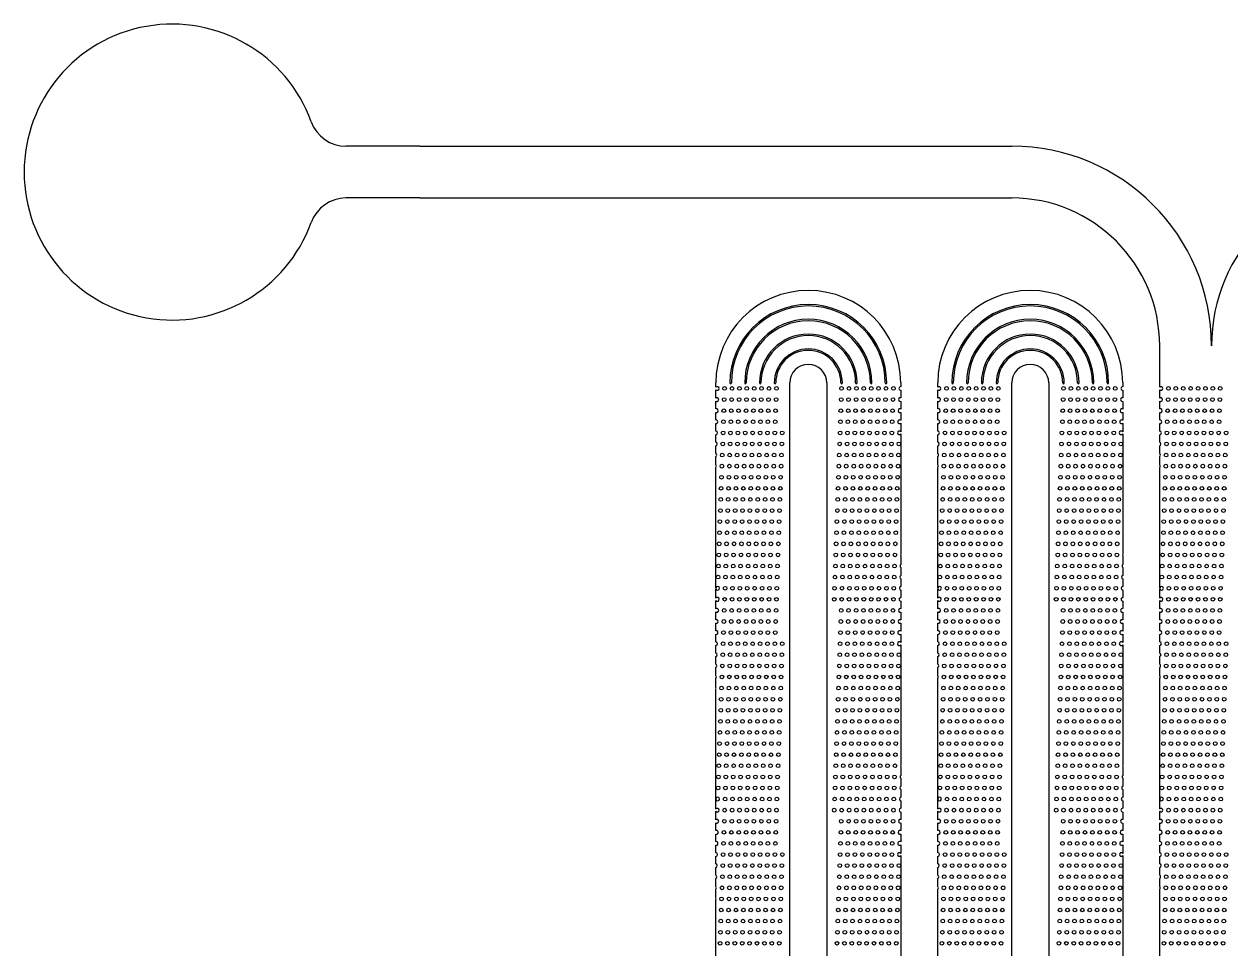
# Model space of a CAD drawing. Extents: x -1870 to 4483, y -1058 to 3970.
# Drawn here: x -1870 to 1392, y 1470 to 3970 of the extents above; entities that cross this region are included whole.
import ezdxf

# ---------------------------------------------------------------- set-up
doc = ezdxf.new("R2010")
doc.units = 13

msp = doc.modelspace()

# ---------------------------------------------------------------- linework, layer by layer
for points in [[(-800, 3640), (-1000, 3640)], [(-800, 3640), (800, 3640)], [(-800, 3500), (-1000, 3500)], [(-800, 3500), (800, 3500)], [(1200, 3000), (1200, 3100)], [(0, 2988.3), (0, 3000)], [(0, 2959.2), (0, 2981.7)], [(200, 0), (200, 3000)], [(300, 3000), (300, 0)], [(500, 3000), (500, 2990)], [(500, 2980), (500, 2959.9)], [(600, 2988.3), (600, 3000)], [(600, 2959.2), (600, 2981.7)], [(800, 0), (800, 3000)], [(900, 3000), (900, 0)], [(1100, 3000), (1100, 2990)], [(1100, 2980), (1100, 2959.9)], [(1200, 2988.3), (1200, 3000)], [(1200, 2959.2), (1200, 2981.7)], [(0, 2929.7), (0, 2950.8)], [(500, 2950.1), (500, 2929.5)], [(600, 2929.7), (600, 2950.8)], [(1100, 2950.1), (1100, 2929.5)], [(1200, 2929.7), (1200, 2950.8)], [(0, 2900), (0, 2920.3)], [(500, 2920.5), (500, 2898.9)], [(600, 2900), (600, 2920.3)], [(1100, 2920.5), (1100, 2898.9)], [(1200, 2900), (1200, 2920.3)], [(0, 2870), (0, 2890)], [(500, 2891.1), (500, 2867.7)], [(600, 2870), (600, 2890)], [(1100, 2891.1), (1100, 2867.7)], [(1200, 2870), (1200, 2890)], [(0, 2839.8), (0, 2860)], [(500, 2862.3), (500, 2537.6)], [(600, 2839.8), (600, 2860)], [(1100, 2862.3), (1100, 2537.6)], [(1200, 2839.8), (1200, 2860)], [(0, 2809.3), (0, 2830.2)], [(600, 2809.3), (600, 2830.2)], [(1200, 2809.3), (1200, 2830.2)], [(0, 2778.5), (0, 2800.7)], [(600, 2778.5), (600, 2800.7)], [(1200, 2778.5), (1200, 2800.7)], [(0, 2746.8), (0, 2771.5)], [(0, 2446.2), (0, 2743.2)], [(600, 2746.8), (600, 2771.5)], [(600, 2446.2), (600, 2743.2)], [(1200, 2746.8), (1200, 2771.5)], [(1200, 2446.2), (1200, 2743.2)], [(500, 2532.4), (500, 2508.8)], [(1100, 2532.4), (1100, 2508.8)], [(500, 2501.2), (500, 2479.5)], [(1100, 2501.2), (1100, 2479.5)], [(500, 2470.5), (500, 2449.9)], [(1100, 2470.5), (1100, 2449.9)], [(0, 2418.2), (0, 2443.8)], [(500, 2440.1), (500, 2420)], [(600, 2418.2), (600, 2443.8)], [(1100, 2440.1), (1100, 2420)], [(1200, 2418.2), (1200, 2443.8)], [(0, 2389.2), (0, 2411.8)], [(500, 2410), (500, 2389.9)], [(600, 2389.2), (600, 2411.8)], [(1100, 2410), (1100, 2389.9)], [(1200, 2389.2), (1200, 2411.8)], [(0, 2359.7), (0, 2380.8)], [(0, 2330), (0, 2350.3)], [(500, 2380.1), (500, 2359.6)], [(500, 2350.4), (500, 2329)], [(600, 2359.7), (600, 2380.8)], [(600, 2330), (600, 2350.3)], [(1100, 2380.1), (1100, 2359.6)], [(1100, 2350.4), (1100, 2329)], [(1200, 2359.7), (1200, 2380.8)], [(1200, 2330), (1200, 2350.3)], [(0, 2300), (0, 2320)], [(500, 2321), (500, 2297.9)], [(600, 2300), (600, 2320)], [(1100, 2321), (1100, 2297.9)], [(1200, 2300), (1200, 2320)], [(0, 2269.8), (0, 2290)], [(500, 2292.1), (500, 1967.4)], [(600, 2269.8), (600, 2290)], [(1100, 2292.1), (1100, 1967.4)], [(1200, 2269.8), (1200, 2290)], [(0, 2239.3), (0, 2260.2)], [(600, 2239.3), (600, 2260.2)], [(1200, 2239.3), (1200, 2260.2)], [(0, 2208.5), (0, 2230.7)], [(600, 2208.5), (600, 2230.7)], [(1200, 2208.5), (1200, 2230.7)], [(0, 2177), (0, 2201.5)], [(600, 2177), (600, 2201.5)], [(1200, 2177), (1200, 2201.5)], [(0, 1875.7), (0, 2173)], [(600, 1875.7), (600, 2173)], [(1200, 1875.7), (1200, 2173)], [(500, 1962.6), (500, 1938.7)], [(1100, 1962.6), (1100, 1938.7)], [(500, 1931.3), (500, 1909.4)], [(1100, 1931.3), (1100, 1909.4)], [(500, 1900.6), (500, 1879.8)], [(1100, 1900.6), (1100, 1879.8)], [(0, 1848.1), (0, 1874.3)], [(500, 1870.2), (500, 1850)], [(600, 1848.1), (600, 1874.3)], [(1100, 1870.2), (1100, 1850)], [(1200, 1848.1), (1200, 1874.3)], [(0, 1819.1), (0, 1841.9)], [(500, 1840), (500, 1819.9)], [(600, 1819.1), (600, 1841.9)], [(1100, 1840), (1100, 1819.9)], [(1200, 1819.1), (1200, 1841.9)], [(0, 1789.7), (0, 1810.9)], [(500, 1810.1), (500, 1789.6)], [(600, 1789.7), (600, 1810.9)], [(1100, 1810.1), (1100, 1789.6)], [(1200, 1789.7), (1200, 1810.9)], [(0, 1759.9), (0, 1780.3)], [(500, 1780.4), (500, 1759)], [(600, 1759.9), (600, 1780.3)], [(1100, 1780.4), (1100, 1759)], [(1200, 1759.9), (1200, 1780.3)], [(0, 1730), (0, 1750.1)], [(500, 1751), (500, 1728)], [(600, 1730), (600, 1750.1)], [(1100, 1751), (1100, 1728)], [(1200, 1730), (1200, 1750.1)], [(0, 1699.8), (0, 1720)], [(500, 1722), (500, 1397.2)], [(600, 1699.8), (600, 1720)], [(1100, 1722), (1100, 1397.2)], [(1200, 1699.8), (1200, 1720)], [(0, 1669.4), (0, 1690.2)], [(600, 1669.4), (600, 1690.2)], [(1200, 1669.4), (1200, 1690.2)], [(0, 1638.6), (0, 1660.6)], [(0, 1607.2), (0, 1631.4)], [(600, 1638.6), (600, 1660.6)], [(600, 1607.2), (600, 1631.4)], [(1200, 1638.6), (1200, 1660.6)], [(1200, 1607.2), (1200, 1631.4)], [(0, 1278), (0, 1602.8)], [(600, 1278), (600, 1602.8)], [(1200, 1278), (1200, 1602.8)]]:
    msp.add_lwpolyline(points)
for centre in [(23.7, 2985), (43.7, 2985), (63.7, 2985), (83.7, 2985), (103.7, 2985), (123.7, 2985), (143.7, 2985), (163.7, 2985), (340, 2985), (360, 2985), (380, 2985), (400, 2985), (420, 2985), (440, 2985), (460, 2985), (480, 2985), (623.7, 2985), (643.7, 2985), (663.7, 2985), (683.7, 2985), (703.7, 2985), (723.7, 2985), (743.7, 2985), (763.7, 2985), (940, 2985), (960, 2985), (980, 2985), (1000, 2985), (1020, 2985), (1040, 2985), (1060, 2985), (1080, 2985), (1223.7, 2985), (1243.7, 2985), (1263.7, 2985), (1283.7, 2985), (1303.7, 2985), (1323.7, 2985), (1343.7, 2985), (1363.7, 2985), (22.7, 2955), (42.7, 2955), (62.7, 2955), (82.7, 2955), (102.7, 2955), (122.7, 2955), (142.7, 2955), (162.7, 2955), (339, 2955), (359, 2955), (379, 2955), (399, 2955), (419, 2955), (439, 2955), (459, 2955), (479, 2955), (622.7, 2955), (642.7, 2955), (662.7, 2955), (682.7, 2955), (702.7, 2955), (722.7, 2955), (742.7, 2955), (762.7, 2955), (939, 2955), (959, 2955), (979, 2955), (999, 2955), (1019, 2955), (1039, 2955), (1059, 2955), (1079, 2955), (1222.7, 2955), (1242.7, 2955), (1262.7, 2955), (1282.7, 2955), (1302.7, 2955), (1322.7, 2955), (1342.7, 2955), (1362.7, 2955), (21.6, 2925), (41.6, 2925), (61.6, 2925), (81.6, 2925), (101.6, 2925), (121.6, 2925), (141.6, 2925), (161.6, 2925), (337.9, 2925), (357.9, 2925), (377.9, 2925), (397.9, 2925), (417.9, 2925), (437.9, 2925), (457.9, 2925), (477.9, 2925), (621.6, 2925), (641.6, 2925), (661.6, 2925), (681.6, 2925), (701.6, 2925), (721.6, 2925), (741.6, 2925), (761.6, 2925), (937.9, 2925), (957.9, 2925), (977.9, 2925), (997.9, 2925), (1017.9, 2925), (1037.9, 2925), (1057.9, 2925), (1077.9, 2925), (1221.6, 2925), (1241.6, 2925), (1261.6, 2925), (1281.6, 2925), (1301.6, 2925), (1321.6, 2925), (1341.6, 2925), (1361.6, 2925), (20.6, 2895), (40.6, 2895), (60.6, 2895), (80.6, 2895), (100.6, 2895), (120.6, 2895), (140.6, 2895), (160.6, 2895), (336.9, 2895), (356.9, 2895), (376.9, 2895), (396.9, 2895), (416.9, 2895), (436.9, 2895), (456.9, 2895), (476.9, 2895), (620.6, 2895), (640.6, 2895), (660.6, 2895), (680.6, 2895), (700.6, 2895), (720.6, 2895), (740.6, 2895), (760.6, 2895), (936.9, 2895), (956.9, 2895), (976.9, 2895), (996.9, 2895), (1016.9, 2895), (1036.9, 2895), (1056.9, 2895), (1076.9, 2895), (1220.6, 2895), (1240.6, 2895), (1260.6, 2895), (1280.6, 2895), (1300.6, 2895), (1320.6, 2895), (1340.6, 2895), (1360.6, 2895), (18.5, 2835), (19.5, 2865), (38.5, 2835), (39.5, 2865), (58.5, 2835), (59.5, 2865), (78.5, 2835), (79.5, 2865), (98.5, 2835), (99.5, 2865), (118.5, 2835), (119.5, 2865), (138.5, 2835), (139.5, 2865), (158.5, 2835), (159.5, 2865), (178.5, 2835), (179.5, 2865), (334.8, 2835), (335.8, 2865), (354.8, 2835), (355.8, 2865), (374.8, 2835), (375.8, 2865), (394.8, 2835), (395.8, 2865), (414.8, 2835), (415.8, 2865), (434.8, 2835), (435.8, 2865), (454.8, 2835), (455.8, 2865), (474.8, 2835), (475.8, 2865), (494.8, 2835), (618.5, 2835), (619.5, 2865), (638.5, 2835), (639.5, 2865), (658.5, 2835), (659.5, 2865), (678.5, 2835), (679.5, 2865), (698.5, 2835), (699.5, 2865), (718.5, 2835), (719.5, 2865), (738.5, 2835), (739.5, 2865), (758.5, 2835), (759.5, 2865), (778.5, 2835), (779.5, 2865), (934.8, 2835), (935.8, 2865), (954.8, 2835), (955.8, 2865), (974.8, 2835), (975.8, 2865), (994.8, 2835), (995.8, 2865), (1014.8, 2835), (1015.8, 2865), (1034.8, 2835), (1035.8, 2865), (1054.8, 2835), (1055.8, 2865), (1074.8, 2835), (1075.8, 2865), (1094.8, 2835), (1218.5, 2835), (1219.5, 2865), (1238.5, 2835), (1239.5, 2865), (1258.5, 2835), (1259.5, 2865), (1278.5, 2835), (1279.5, 2865), (1298.5, 2835), (1299.5, 2865), (1318.5, 2835), (1319.5, 2865), (1338.5, 2835), (1339.5, 2865), (1358.5, 2835), (1359.5, 2865), (1378.5, 2835), (1379.5, 2865), (17.4, 2805), (37.4, 2805), (57.4, 2805), (77.4, 2805), (97.4, 2805), (117.4, 2805), (137.4, 2805), (157.4, 2805), (177.4, 2805), (333.7, 2805), (353.7, 2805), (373.7, 2805), (393.7, 2805), (413.7, 2805), (433.7, 2805), (453.7, 2805), (473.7, 2805), (493.7, 2805), (617.4, 2805), (637.4, 2805), (657.4, 2805), (677.4, 2805), (697.4, 2805), (717.4, 2805), (737.4, 2805), (757.4, 2805), (777.4, 2805), (933.7, 2805), (953.7, 2805), (973.7, 2805), (993.7, 2805), (1013.7, 2805), (1033.7, 2805), (1053.7, 2805), (1073.7, 2805), (1093.7, 2805), (1217.4, 2805), (1237.4, 2805), (1257.4, 2805), (1277.4, 2805), (1297.4, 2805), (1317.4, 2805), (1337.4, 2805), (1357.4, 2805), (1377.4, 2805), (16.4, 2775), (36.4, 2775), (56.4, 2775), (76.4, 2775), (96.4, 2775), (116.4, 2775), (136.4, 2775), (156.4, 2775), (176.4, 2775), (332.7, 2775), (352.7, 2775), (372.7, 2775), (392.7, 2775), (412.7, 2775), (432.7, 2775), (452.7, 2775), (472.7, 2775), (492.7, 2775), (616.4, 2775), (636.4, 2775), (656.4, 2775), (676.4, 2775), (696.4, 2775), (716.4, 2775), (736.4, 2775), (756.4, 2775), (776.4, 2775), (932.7, 2775), (952.7, 2775), (972.7, 2775), (992.7, 2775), (1012.7, 2775), (1032.7, 2775), (1052.7, 2775), (1072.7, 2775), (1092.7, 2775), (1216.4, 2775), (1236.4, 2775), (1256.4, 2775), (1276.4, 2775), (1296.4, 2775), (1316.4, 2775), (1336.4, 2775), (1356.4, 2775), (1376.4, 2775), (15.3, 2745), (35.3, 2745), (55.3, 2745), (75.3, 2745), (95.3, 2745), (115.3, 2745), (135.3, 2745), (155.3, 2745), (175.3, 2745), (331.6, 2745), (351.6, 2745), (371.6, 2745), (391.6, 2745), (411.6, 2745), (431.6, 2745), (451.6, 2745), (471.6, 2745), (491.6, 2745), (615.3, 2745), (635.3, 2745), (655.3, 2745), (675.3, 2745), (695.3, 2745), (715.3, 2745), (735.3, 2745), (755.3, 2745), (775.3, 2745), (931.6, 2745), (951.6, 2745), (971.6, 2745), (991.6, 2745), (1011.6, 2745), (1031.6, 2745), (1051.6, 2745), (1071.6, 2745), (1091.6, 2745), (1215.3, 2745), (1235.3, 2745), (1255.3, 2745), (1275.3, 2745), (1295.3, 2745), (1315.3, 2745), (1335.3, 2745), (1355.3, 2745), (1375.3, 2745), (14.3, 2715), (34.3, 2715), (54.3, 2715), (74.3, 2715), (94.3, 2715), (114.3, 2715), (134.3, 2715), (154.3, 2715), (174.3, 2715), (330.6, 2715), (350.6, 2715), (370.6, 2715), (390.6, 2715), (410.6, 2715), (430.6, 2715), (450.6, 2715), (470.6, 2715), (490.6, 2715), (614.3, 2715), (634.3, 2715), (654.3, 2715), (674.3, 2715), (694.3, 2715), (714.3, 2715), (734.3, 2715), (754.3, 2715), (774.3, 2715), (930.6, 2715), (950.6, 2715), (970.6, 2715), (990.6, 2715), (1010.6, 2715), (1030.6, 2715), (1050.6, 2715), (1070.6, 2715), (1090.6, 2715), (1214.3, 2715), (1234.3, 2715), (1254.3, 2715), (1274.3, 2715), (1294.3, 2715), (1314.3, 2715), (1334.3, 2715), (1354.3, 2715), (1374.3, 2715), (13.2, 2685), (33.2, 2685), (53.2, 2685), (73.2, 2685), (93.2, 2685), (113.2, 2685), (133.2, 2685), (153.2, 2685), (173.2, 2685), (329.5, 2685), (349.5, 2685), (369.5, 2685), (389.5, 2685), (409.5, 2685), (429.5, 2685), (449.5, 2685), (469.5, 2685), (489.5, 2685), (613.2, 2685), (633.2, 2685), (653.2, 2685), (673.2, 2685), (693.2, 2685), (713.2, 2685), (733.2, 2685), (753.2, 2685), (773.2, 2685), (929.5, 2685), (949.5, 2685), (969.5, 2685), (989.5, 2685), (1009.5, 2685), (1029.5, 2685), (1049.5, 2685), (1069.5, 2685), (1089.5, 2685), (1213.2, 2685), (1233.2, 2685), (1253.2, 2685), (1273.2, 2685), (1293.2, 2685), (1313.2, 2685), (1333.2, 2685), (1353.2, 2685), (1373.2, 2685), (12.2, 2655), (32.2, 2655), (52.2, 2655), (72.2, 2655), (92.2, 2655), (112.2, 2655), (132.2, 2655), (152.2, 2655), (172.2, 2655), (328.5, 2655), (348.5, 2655), (368.5, 2655), (388.5, 2655), (408.5, 2655), (428.5, 2655), (448.5, 2655), (468.5, 2655), (488.5, 2655), (612.2, 2655), (632.2, 2655), (652.2, 2655), (672.2, 2655), (692.2, 2655), (712.2, 2655), (732.2, 2655), (752.2, 2655), (772.2, 2655), (928.5, 2655), (948.5, 2655), (968.5, 2655), (988.5, 2655), (1008.5, 2655), (1028.5, 2655), (1048.5, 2655), (1068.5, 2655), (1088.5, 2655), (1212.2, 2655), (1232.2, 2655), (1252.2, 2655), (1272.2, 2655), (1292.2, 2655), (1312.2, 2655), (1332.2, 2655), (1352.2, 2655), (1372.2, 2655), (11.1, 2625), (31.1, 2625), (51.1, 2625), (71.1, 2625), (91.1, 2625), (111.1, 2625), (131.1, 2625), (151.1, 2625), (171.1, 2625), (327.4, 2625), (347.4, 2625), (367.4, 2625), (387.4, 2625), (407.4, 2625), (427.4, 2625), (447.4, 2625), (467.4, 2625), (487.4, 2625), (611.1, 2625), (631.1, 2625), (651.1, 2625), (671.1, 2625), (691.1, 2625), (711.1, 2625), (731.1, 2625), (751.1, 2625), (771.1, 2625), (927.4, 2625), (947.4, 2625), (967.4, 2625), (987.4, 2625), (1007.4, 2625), (1027.4, 2625), (1047.4, 2625), (1067.4, 2625), (1087.4, 2625), (1211.1, 2625), (1231.1, 2625), (1251.1, 2625), (1271.1, 2625), (1291.1, 2625), (1311.1, 2625), (1331.1, 2625), (1351.1, 2625), (1371.1, 2625), (10.1, 2595), (30.1, 2595), (50.1, 2595), (70.1, 2595), (90.1, 2595), (110.1, 2595), (130.1, 2595), (150.1, 2595), (170.1, 2595), (326.4, 2595), (346.4, 2595), (366.4, 2595), (386.4, 2595), (406.4, 2595), (426.4, 2595), (446.4, 2595), (466.4, 2595), (486.4, 2595), (610.1, 2595), (630.1, 2595), (650.1, 2595), (670.1, 2595), (690.1, 2595), (710.1, 2595), (730.1, 2595), (750.1, 2595), (770.1, 2595), (926.4, 2595), (946.4, 2595), (966.4, 2595), (986.4, 2595), (1006.4, 2595), (1026.4, 2595), (1046.4, 2595), (1066.4, 2595), (1086.4, 2595), (1210.1, 2595), (1230.1, 2595), (1250.1, 2595), (1270.1, 2595), (1290.1, 2595), (1310.1, 2595), (1330.1, 2595), (1350.1, 2595), (1370.1, 2595), (9, 2565), (29, 2565), (49, 2565), (69, 2565), (89, 2565), (109, 2565), (129, 2565), (149, 2565), (169, 2565), (325.3, 2565), (345.3, 2565), (365.3, 2565), (385.3, 2565), (405.3, 2565), (425.3, 2565), (445.3, 2565), (465.3, 2565), (485.3, 2565), (609, 2565), (629, 2565), (649, 2565), (669, 2565), (689, 2565), (709, 2565), (729, 2565), (749, 2565), (769, 2565), (925.3, 2565), (945.3, 2565), (965.3, 2565), (985.3, 2565), (1005.3, 2565), (1025.3, 2565), (1045.3, 2565), (1065.3, 2565), (1085.3, 2565), (1209, 2565), (1229, 2565), (1249, 2565), (1269, 2565), (1289, 2565), (1309, 2565), (1329, 2565), (1349, 2565), (1369, 2565), (8, 2535), (28, 2535), (48, 2535), (68, 2535), (88, 2535), (108, 2535), (128, 2535), (148, 2535), (168, 2535), (324.3, 2535), (344.3, 2535), (364.3, 2535), (384.3, 2535), (404.3, 2535), (424.3, 2535), (444.3, 2535), (464.3, 2535), (484.3, 2535), (608, 2535), (628, 2535), (648, 2535), (668, 2535), (688, 2535), (708, 2535), (728, 2535), (748, 2535), (768, 2535), (924.3, 2535), (944.3, 2535), (964.3, 2535), (984.3, 2535), (1004.3, 2535), (1024.3, 2535), (1044.3, 2535), (1064.3, 2535), (1084.3, 2535), (1208, 2535), (1228, 2535), (1248, 2535), (1268, 2535), (1288, 2535), (1308, 2535), (1328, 2535), (1348, 2535), (1368, 2535), (5.9, 2475), (7, 2505), (25.9, 2475), (27, 2505), (45.9, 2475), (47, 2505), (65.9, 2475), (67, 2505), (85.9, 2475), (87, 2505), (105.9, 2475), (107, 2505), (125.9, 2475), (127, 2505), (145.9, 2475), (147, 2505), (165.9, 2475), (167, 2505), (322.2, 2475), (323.2, 2505), (342.2, 2475), (343.2, 2505), (362.2, 2475), (363.2, 2505), (382.2, 2475), (383.2, 2505), (402.2, 2475), (403.2, 2505), (422.2, 2475), (423.2, 2505), (442.2, 2475), (443.2, 2505), (462.2, 2475), (463.2, 2505), (482.2, 2475), (483.2, 2505), (605.9, 2475), (607, 2505), (625.9, 2475), (627, 2505), (645.9, 2475), (647, 2505), (665.9, 2475), (667, 2505), (685.9, 2475), (687, 2505), (705.9, 2475), (707, 2505), (725.9, 2475), (727, 2505), (745.9, 2475), (747, 2505), (765.9, 2475), (767, 2505), (922.2, 2475), (923.2, 2505), (942.2, 2475), (943.2, 2505), (962.2, 2475), (963.2, 2505), (982.2, 2475), (983.2, 2505), (1002.2, 2475), (1003.2, 2505), (1022.2, 2475), (1023.2, 2505), (1042.2, 2475), (1043.2, 2505), (1062.2, 2475), (1063.2, 2505), (1082.2, 2475), (1083.2, 2505), (1205.9, 2475), (1207, 2505), (1225.9, 2475), (1227, 2505), (1245.9, 2475), (1247, 2505), (1265.9, 2475), (1267, 2505), (1285.9, 2475), (1287, 2505), (1305.9, 2475), (1307, 2505), (1325.9, 2475), (1327, 2505), (1345.9, 2475), (1347, 2505), (1365.9, 2475), (1367, 2505), (24.9, 2445), (44.9, 2445), (64.9, 2445), (84.9, 2445), (104.9, 2445), (124.9, 2445), (144.9, 2445), (164.9, 2445), (321.1, 2445), (341.1, 2445), (361.1, 2445), (381.1, 2445), (401.1, 2445), (421.1, 2445), (441.1, 2445), (461.1, 2445), (481.1, 2445), (624.9, 2445), (644.9, 2445), (664.9, 2445), (684.9, 2445), (704.9, 2445), (724.9, 2445), (744.9, 2445), (764.9, 2445), (921.1, 2445), (941.1, 2445), (961.1, 2445), (981.1, 2445), (1001.1, 2445), (1021.1, 2445), (1041.1, 2445), (1061.1, 2445), (1081.1, 2445), (1224.9, 2445), (1244.9, 2445), (1264.9, 2445), (1284.9, 2445), (1304.9, 2445), (1324.9, 2445), (1344.9, 2445), (1364.9, 2445), (23.8, 2415), (43.8, 2415), (63.8, 2415), (83.8, 2415), (103.8, 2415), (123.8, 2415), (143.8, 2415), (163.8, 2415), (320.1, 2415), (340.1, 2415), (360.1, 2415), (380.1, 2415), (400.1, 2415), (420.1, 2415), (440.1, 2415), (460.1, 2415), (480.1, 2415), (623.8, 2415), (643.8, 2415), (663.8, 2415), (683.8, 2415), (703.8, 2415), (723.8, 2415), (743.8, 2415), (763.8, 2415), (920.1, 2415), (940.1, 2415), (960.1, 2415), (980.1, 2415), (1000.1, 2415), (1020.1, 2415), (1040.1, 2415), (1060.1, 2415), (1080.1, 2415), (1223.8, 2415), (1243.8, 2415), (1263.8, 2415), (1283.8, 2415), (1303.8, 2415), (1323.8, 2415), (1343.8, 2415), (1363.8, 2415), (22.8, 2385), (42.8, 2385), (62.8, 2385), (82.8, 2385), (102.8, 2385), (122.8, 2385), (142.8, 2385), (162.8, 2385), (339, 2385), (359, 2385), (379, 2385), (399, 2385), (419, 2385), (439, 2385), (459, 2385), (479, 2385), (622.8, 2385), (642.8, 2385), (662.8, 2385), (682.8, 2385), (702.8, 2385), (722.8, 2385), (742.8, 2385), (762.8, 2385), (939, 2385), (959, 2385), (979, 2385), (999, 2385), (1019, 2385), (1039, 2385), (1059, 2385), (1079, 2385), (1222.8, 2385), (1242.8, 2385), (1262.8, 2385), (1282.8, 2385), (1302.8, 2385), (1322.8, 2385), (1342.8, 2385), (1362.8, 2385), (21.7, 2355), (41.7, 2355), (61.7, 2355), (81.7, 2355), (101.7, 2355), (121.7, 2355), (141.7, 2355), (161.7, 2355), (338, 2355), (358, 2355), (378, 2355), (398, 2355), (418, 2355), (438, 2355), (458, 2355), (478, 2355), (621.7, 2355), (641.7, 2355), (661.7, 2355), (681.7, 2355), (701.7, 2355), (721.7, 2355), (741.7, 2355), (761.7, 2355), (938, 2355), (958, 2355), (978, 2355), (998, 2355), (1018, 2355), (1038, 2355), (1058, 2355), (1078, 2355), (1221.7, 2355), (1241.7, 2355), (1261.7, 2355), (1281.7, 2355), (1301.7, 2355), (1321.7, 2355), (1341.7, 2355), (1361.7, 2355), (20.7, 2325), (40.7, 2325), (60.7, 2325), (80.7, 2325), (100.7, 2325), (120.7, 2325), (140.7, 2325), (160.7, 2325), (337, 2325), (357, 2325), (377, 2325), (397, 2325), (417, 2325), (437, 2325), (457, 2325), (477, 2325), (620.7, 2325), (640.7, 2325), (660.7, 2325), (680.7, 2325), (700.7, 2325), (720.7, 2325), (740.7, 2325), (760.7, 2325), (937, 2325), (957, 2325), (977, 2325), (997, 2325), (1017, 2325), (1037, 2325), (1057, 2325), (1077, 2325), (1220.7, 2325), (1240.7, 2325), (1260.7, 2325), (1280.7, 2325), (1300.7, 2325), (1320.7, 2325), (1340.7, 2325), (1360.7, 2325), (19.6, 2295), (39.6, 2295), (59.6, 2295), (79.6, 2295), (99.6, 2295), (119.6, 2295), (139.6, 2295), (159.6, 2295), (179.6, 2295), (335.9, 2295), (355.9, 2295), (375.9, 2295), (395.9, 2295), (415.9, 2295), (435.9, 2295), (455.9, 2295), (475.9, 2295), (619.6, 2295), (639.6, 2295), (659.6, 2295), (679.6, 2295), (699.6, 2295), (719.6, 2295), (739.6, 2295), (759.6, 2295), (779.6, 2295), (935.9, 2295), (955.9, 2295), (975.9, 2295), (995.9, 2295), (1015.9, 2295), (1035.9, 2295), (1055.9, 2295), (1075.9, 2295), (1219.6, 2295), (1239.6, 2295), (1259.6, 2295), (1279.6, 2295), (1299.6, 2295), (1319.6, 2295), (1339.6, 2295), (1359.6, 2295), (1379.6, 2295), (18.6, 2265), (38.6, 2265), (58.6, 2265), (78.6, 2265), (98.6, 2265), (118.6, 2265), (138.6, 2265), (158.6, 2265), (178.6, 2265), (334.9, 2265), (354.9, 2265), (374.9, 2265), (394.9, 2265), (414.9, 2265), (434.9, 2265), (454.9, 2265), (474.9, 2265), (494.9, 2265), (618.6, 2265), (638.6, 2265), (658.6, 2265), (678.6, 2265), (698.6, 2265), (718.6, 2265), (738.6, 2265), (758.6, 2265), (778.6, 2265), (934.9, 2265), (954.9, 2265), (974.9, 2265), (994.9, 2265), (1014.9, 2265), (1034.9, 2265), (1054.9, 2265), (1074.9, 2265), (1094.9, 2265), (1218.6, 2265), (1238.6, 2265), (1258.6, 2265), (1278.6, 2265), (1298.6, 2265), (1318.6, 2265), (1338.6, 2265), (1358.6, 2265), (1378.6, 2265), (17.5, 2235), (37.5, 2235), (57.5, 2235), (77.5, 2235), (97.5, 2235), (117.5, 2235), (137.5, 2235), (157.5, 2235), (177.5, 2235), (333.8, 2235), (353.8, 2235), (373.8, 2235), (393.8, 2235), (413.8, 2235), (433.8, 2235), (453.8, 2235), (473.8, 2235), (493.8, 2235), (617.5, 2235), (637.5, 2235), (657.5, 2235), (677.5, 2235), (697.5, 2235), (717.5, 2235), (737.5, 2235), (757.5, 2235), (777.5, 2235), (933.8, 2235), (953.8, 2235), (973.8, 2235), (993.8, 2235), (1013.8, 2235), (1033.8, 2235), (1053.8, 2235), (1073.8, 2235), (1093.8, 2235), (1217.5, 2235), (1237.5, 2235), (1257.5, 2235), (1277.5, 2235), (1297.5, 2235), (1317.5, 2235), (1337.5, 2235), (1357.5, 2235), (1377.5, 2235), (16.5, 2205), (36.5, 2205), (56.5, 2205), (76.5, 2205), (96.5, 2205), (116.5, 2205), (136.5, 2205), (156.5, 2205), (176.5, 2205), (332.8, 2205), (352.8, 2205), (372.8, 2205), (392.8, 2205), (412.8, 2205), (432.8, 2205), (452.8, 2205), (472.8, 2205), (492.8, 2205), (616.5, 2205), (636.5, 2205), (656.5, 2205), (676.5, 2205), (696.5, 2205), (716.5, 2205), (736.5, 2205), (756.5, 2205), (776.5, 2205), (932.8, 2205), (952.8, 2205), (972.8, 2205), (992.8, 2205), (1012.8, 2205), (1032.8, 2205), (1052.8, 2205), (1072.8, 2205), (1092.8, 2205), (1216.5, 2205), (1236.5, 2205), (1256.5, 2205), (1276.5, 2205), (1296.5, 2205), (1316.5, 2205), (1336.5, 2205), (1356.5, 2205), (1376.5, 2205), (15.4, 2175), (35.4, 2175), (55.4, 2175), (75.4, 2175), (95.4, 2175), (115.4, 2175), (135.4, 2175), (155.4, 2175), (175.4, 2175), (331.7, 2175), (351.7, 2175), (371.7, 2175), (391.7, 2175), (411.7, 2175), (431.7, 2175), (451.7, 2175), (471.7, 2175), (491.7, 2175), (615.4, 2175), (635.4, 2175), (655.4, 2175), (675.4, 2175), (695.4, 2175), (715.4, 2175), (735.4, 2175), (755.4, 2175), (775.4, 2175), (931.7, 2175), (951.7, 2175), (971.7, 2175), (991.7, 2175), (1011.7, 2175), (1031.7, 2175), (1051.7, 2175), (1071.7, 2175), (1091.7, 2175), (1215.4, 2175), (1235.4, 2175), (1255.4, 2175), (1275.4, 2175), (1295.4, 2175), (1315.4, 2175), (1335.4, 2175), (1355.4, 2175), (1375.4, 2175), (14.4, 2145), (34.4, 2145), (54.4, 2145), (74.4, 2145), (94.4, 2145), (114.4, 2145), (134.4, 2145), (154.4, 2145), (174.4, 2145), (330.7, 2145), (350.7, 2145), (370.7, 2145), (390.7, 2145), (410.7, 2145), (430.7, 2145), (450.7, 2145), (470.7, 2145), (490.7, 2145), (614.4, 2145), (634.4, 2145), (654.4, 2145), (674.4, 2145), (694.4, 2145), (714.4, 2145), (734.4, 2145), (754.4, 2145), (774.4, 2145), (930.7, 2145), (950.7, 2145), (970.7, 2145), (990.7, 2145), (1010.7, 2145), (1030.7, 2145), (1050.7, 2145), (1070.7, 2145), (1090.7, 2145), (1214.4, 2145), (1234.4, 2145), (1254.4, 2145), (1274.4, 2145), (1294.4, 2145), (1314.4, 2145), (1334.4, 2145), (1354.4, 2145), (1374.4, 2145), (12.3, 2085), (13.3, 2115), (32.3, 2085), (33.3, 2115), (52.3, 2085), (53.3, 2115), (72.3, 2085), (73.3, 2115), (92.3, 2085), (93.3, 2115), (112.3, 2085), (113.3, 2115), (132.3, 2085), (133.3, 2115), (152.3, 2085), (153.3, 2115), (172.3, 2085), (173.3, 2115), (328.6, 2085), (329.6, 2115), (348.6, 2085), (349.6, 2115), (368.6, 2085), (369.6, 2115), (388.6, 2085), (389.6, 2115), (408.6, 2085), (409.6, 2115), (428.6, 2085), (429.6, 2115), (448.6, 2085), (449.6, 2115), (468.6, 2085), (469.6, 2115), (488.6, 2085), (489.6, 2115), (612.3, 2085), (613.3, 2115), (632.3, 2085), (633.3, 2115), (652.3, 2085), (653.3, 2115), (672.3, 2085), (673.3, 2115), (692.3, 2085), (693.3, 2115), (712.3, 2085), (713.3, 2115), (732.3, 2085), (733.3, 2115), (752.3, 2085), (753.3, 2115), (772.3, 2085), (773.3, 2115), (928.6, 2085), (929.6, 2115), (948.6, 2085), (949.6, 2115), (968.6, 2085), (969.6, 2115), (988.6, 2085), (989.6, 2115), (1008.6, 2085), (1009.6, 2115), (1028.6, 2085), (1029.6, 2115), (1048.6, 2085), (1049.6, 2115), (1068.6, 2085), (1069.6, 2115), (1088.6, 2085), (1089.6, 2115), (1212.3, 2085), (1213.3, 2115), (1232.3, 2085), (1233.3, 2115), (1252.3, 2085), (1253.3, 2115), (1272.3, 2085), (1273.3, 2115), (1292.3, 2085), (1293.3, 2115), (1312.3, 2085), (1313.3, 2115), (1332.3, 2085), (1333.3, 2115), (1352.3, 2085), (1353.3, 2115), (1372.3, 2085), (1373.3, 2115), (11.2, 2055), (31.2, 2055), (51.2, 2055), (71.2, 2055), (91.2, 2055), (111.2, 2055), (131.2, 2055), (151.2, 2055), (171.2, 2055), (327.5, 2055), (347.5, 2055), (367.5, 2055), (387.5, 2055), (407.5, 2055), (427.5, 2055), (447.5, 2055), (467.5, 2055), (487.5, 2055), (611.2, 2055), (631.2, 2055), (651.2, 2055), (671.2, 2055), (691.2, 2055), (711.2, 2055), (731.2, 2055), (751.2, 2055), (771.2, 2055), (927.5, 2055), (947.5, 2055), (967.5, 2055), (987.5, 2055), (1007.5, 2055), (1027.5, 2055), (1047.5, 2055), (1067.5, 2055), (1087.5, 2055), (1211.2, 2055), (1231.2, 2055), (1251.2, 2055), (1271.2, 2055), (1291.2, 2055), (1311.2, 2055), (1331.2, 2055), (1351.2, 2055), (1371.2, 2055), (10.2, 2025), (30.2, 2025), (50.2, 2025), (70.2, 2025), (90.2, 2025), (110.2, 2025), (130.2, 2025), (150.2, 2025), (170.2, 2025), (326.5, 2025), (346.5, 2025), (366.5, 2025), (386.5, 2025), (406.5, 2025), (426.5, 2025), (446.5, 2025), (466.5, 2025), (486.5, 2025), (610.2, 2025), (630.2, 2025), (650.2, 2025), (670.2, 2025), (690.2, 2025), (710.2, 2025), (730.2, 2025), (750.2, 2025), (770.2, 2025), (926.5, 2025), (946.5, 2025), (966.5, 2025), (986.5, 2025), (1006.5, 2025), (1026.5, 2025), (1046.5, 2025), (1066.5, 2025), (1086.5, 2025), (1210.2, 2025), (1230.2, 2025), (1250.2, 2025), (1270.2, 2025), (1290.2, 2025), (1310.2, 2025), (1330.2, 2025), (1350.2, 2025), (1370.2, 2025), (9.1, 1995), (29.1, 1995), (49.1, 1995), (69.1, 1995), (89.1, 1995), (109.1, 1995), (129.1, 1995), (149.1, 1995), (169.1, 1995), (325.4, 1995), (345.4, 1995), (365.4, 1995), (385.4, 1995), (405.4, 1995), (425.4, 1995), (445.4, 1995), (465.4, 1995), (485.4, 1995), (609.1, 1995), (629.1, 1995), (649.1, 1995), (669.1, 1995), (689.1, 1995), (709.1, 1995), (729.1, 1995), (749.1, 1995), (769.1, 1995), (925.4, 1995), (945.4, 1995), (965.4, 1995), (985.4, 1995), (1005.4, 1995), (1025.4, 1995), (1045.4, 1995), (1065.4, 1995), (1085.4, 1995), (1209.1, 1995), (1229.1, 1995), (1249.1, 1995), (1269.1, 1995), (1289.1, 1995), (1309.1, 1995), (1329.1, 1995), (1349.1, 1995), (1369.1, 1995), (8.1, 1965), (28.1, 1965), (48.1, 1965), (68.1, 1965), (88.1, 1965), (108.1, 1965), (128.1, 1965), (148.1, 1965), (168.1, 1965), (324.4, 1965), (344.4, 1965), (364.4, 1965), (384.4, 1965), (404.4, 1965), (424.4, 1965), (444.4, 1965), (464.4, 1965), (484.4, 1965), (608.1, 1965), (628.1, 1965), (648.1, 1965), (668.1, 1965), (688.1, 1965), (708.1, 1965), (728.1, 1965), (748.1, 1965), (768.1, 1965), (924.4, 1965), (944.4, 1965), (964.4, 1965), (984.4, 1965), (1004.4, 1965), (1024.4, 1965), (1044.4, 1965), (1064.4, 1965), (1084.4, 1965), (1208.1, 1965), (1228.1, 1965), (1248.1, 1965), (1268.1, 1965), (1288.1, 1965), (1308.1, 1965), (1328.1, 1965), (1348.1, 1965), (1368.1, 1965), (7, 1935), (27, 1935), (47, 1935), (67, 1935), (87, 1935), (107, 1935), (127, 1935), (147, 1935), (167, 1935), (323.3, 1935), (343.3, 1935), (363.3, 1935), (383.3, 1935), (403.3, 1935), (423.3, 1935), (443.3, 1935), (463.3, 1935), (483.3, 1935), (607, 1935), (627, 1935), (647, 1935), (667, 1935), (687, 1935), (707, 1935), (727, 1935), (747, 1935), (767, 1935), (923.3, 1935), (943.3, 1935), (963.3, 1935), (983.3, 1935), (1003.3, 1935), (1023.3, 1935), (1043.3, 1935), (1063.3, 1935), (1083.3, 1935), (1207, 1935), (1227, 1935), (1247, 1935), (1267, 1935), (1287, 1935), (1307, 1935), (1327, 1935), (1347, 1935), (1367, 1935), (6, 1905), (26, 1905), (46, 1905), (66, 1905), (86, 1905), (106, 1905), (126, 1905), (146, 1905), (166, 1905), (322.3, 1905), (342.3, 1905), (362.3, 1905), (382.3, 1905), (402.3, 1905), (422.3, 1905), (442.3, 1905), (462.3, 1905), (482.3, 1905), (606, 1905), (626, 1905), (646, 1905), (666, 1905), (686, 1905), (706, 1905), (726, 1905), (746, 1905), (766, 1905), (922.3, 1905), (942.3, 1905), (962.3, 1905), (982.3, 1905), (1002.3, 1905), (1022.3, 1905), (1042.3, 1905), (1062.3, 1905), (1082.3, 1905), (1206, 1905), (1226, 1905), (1246, 1905), (1266, 1905), (1286, 1905), (1306, 1905), (1326, 1905), (1346, 1905), (1366, 1905), (25, 1875), (45, 1875), (65, 1875), (85, 1875), (105, 1875), (125, 1875), (145, 1875), (165, 1875), (321.2, 1875), (341.2, 1875), (361.2, 1875), (381.2, 1875), (401.2, 1875), (421.2, 1875), (441.2, 1875), (461.2, 1875), (481.2, 1875), (625, 1875), (645, 1875), (665, 1875), (685, 1875), (705, 1875), (725, 1875), (745, 1875), (765, 1875), (921.2, 1875), (941.2, 1875), (961.2, 1875), (981.2, 1875), (1001.2, 1875), (1021.2, 1875), (1041.2, 1875), (1061.2, 1875), (1081.2, 1875), (1225, 1875), (1245, 1875), (1265, 1875), (1285, 1875), (1305, 1875), (1325, 1875), (1345, 1875), (1365, 1875), (23.9, 1845), (43.9, 1845), (63.9, 1845), (83.9, 1845), (103.9, 1845), (123.9, 1845), (143.9, 1845), (163.9, 1845), (320.2, 1845), (340.2, 1845), (360.2, 1845), (380.2, 1845), (400.2, 1845), (420.2, 1845), (440.2, 1845), (460.2, 1845), (480.2, 1845), (623.9, 1845), (643.9, 1845), (663.9, 1845), (683.9, 1845), (703.9, 1845), (723.9, 1845), (743.9, 1845), (763.9, 1845), (920.2, 1845), (940.2, 1845), (960.2, 1845), (980.2, 1845), (1000.2, 1845), (1020.2, 1845), (1040.2, 1845), (1060.2, 1845), (1080.2, 1845), (1223.9, 1845), (1243.9, 1845), (1263.9, 1845), (1283.9, 1845), (1303.9, 1845), (1323.9, 1845), (1343.9, 1845), (1363.9, 1845), (22.9, 1815), (42.9, 1815), (62.9, 1815), (82.9, 1815), (102.9, 1815), (122.9, 1815), (142.9, 1815), (162.9, 1815), (339.1, 1815), (359.1, 1815), (379.1, 1815), (399.1, 1815), (419.1, 1815), (439.1, 1815), (459.1, 1815), (479.1, 1815), (622.9, 1815), (642.9, 1815), (662.9, 1815), (682.9, 1815), (702.9, 1815), (722.9, 1815), (742.9, 1815), (762.9, 1815), (939.1, 1815), (959.1, 1815), (979.1, 1815), (999.1, 1815), (1019.1, 1815), (1039.1, 1815), (1059.1, 1815), (1079.1, 1815), (1222.9, 1815), (1242.9, 1815), (1262.9, 1815), (1282.9, 1815), (1302.9, 1815), (1322.9, 1815), (1342.9, 1815), (1362.9, 1815), (21.8, 1785), (41.8, 1785), (61.8, 1785), (81.8, 1785), (101.8, 1785), (121.8, 1785), (141.8, 1785), (161.8, 1785), (338.1, 1785), (358.1, 1785), (378.1, 1785), (398.1, 1785), (418.1, 1785), (438.1, 1785), (458.1, 1785), (478.1, 1785), (621.8, 1785), (641.8, 1785), (661.8, 1785), (681.8, 1785), (701.8, 1785), (721.8, 1785), (741.8, 1785), (761.8, 1785), (938.1, 1785), (958.1, 1785), (978.1, 1785), (998.1, 1785), (1018.1, 1785), (1038.1, 1785), (1058.1, 1785), (1078.1, 1785), (1221.8, 1785), (1241.8, 1785), (1261.8, 1785), (1281.8, 1785), (1301.8, 1785), (1321.8, 1785), (1341.8, 1785), (1361.8, 1785), (19.7, 1725), (20.8, 1755), (39.7, 1725), (40.8, 1755), (59.7, 1725), (60.8, 1755), (79.7, 1725), (80.8, 1755), (99.7, 1725), (100.8, 1755), (119.7, 1725), (120.8, 1755), (139.7, 1725), (140.8, 1755), (159.7, 1725), (160.8, 1755), (179.7, 1725), (336, 1725), (337, 1755), (356, 1725), (357, 1755), (376, 1725), (377, 1755), (396, 1725), (397, 1755), (416, 1725), (417, 1755), (436, 1725), (437, 1755), (456, 1725), (457, 1755), (476, 1725), (477, 1755), (619.7, 1725), (620.8, 1755), (639.7, 1725), (640.8, 1755), (659.7, 1725), (660.8, 1755), (679.7, 1725), (680.8, 1755), (699.7, 1725), (700.8, 1755), (719.7, 1725), (720.8, 1755), (739.7, 1725), (740.8, 1755), (759.7, 1725), (760.8, 1755), (779.7, 1725), (936, 1725), (937, 1755), (956, 1725), (957, 1755), (976, 1725), (977, 1755), (996, 1725), (997, 1755), (1016, 1725), (1017, 1755), (1036, 1725), (1037, 1755), (1056, 1725), (1057, 1755), (1076, 1725), (1077, 1755), (1219.7, 1725), (1220.8, 1755), (1239.7, 1725), (1240.8, 1755), (1259.7, 1725), (1260.8, 1755), (1279.7, 1725), (1280.8, 1755), (1299.7, 1725), (1300.8, 1755), (1319.7, 1725), (1320.8, 1755), (1339.7, 1725), (1340.8, 1755), (1359.7, 1725), (1360.8, 1755), (1379.7, 1725), (18.7, 1695), (38.7, 1695), (58.7, 1695), (78.7, 1695), (98.7, 1695), (118.7, 1695), (138.7, 1695), (158.7, 1695), (178.7, 1695), (335, 1695), (355, 1695), (375, 1695), (395, 1695), (415, 1695), (435, 1695), (455, 1695), (475, 1695), (495, 1695), (618.7, 1695), (638.7, 1695), (658.7, 1695), (678.7, 1695), (698.7, 1695), (718.7, 1695), (738.7, 1695), (758.7, 1695), (778.7, 1695), (935, 1695), (955, 1695), (975, 1695), (995, 1695), (1015, 1695), (1035, 1695), (1055, 1695), (1075, 1695), (1095, 1695), (1218.7, 1695), (1238.7, 1695), (1258.7, 1695), (1278.7, 1695), (1298.7, 1695), (1318.7, 1695), (1338.7, 1695), (1358.7, 1695), (1378.7, 1695), (17.6, 1665), (37.6, 1665), (57.6, 1665), (77.6, 1665), (97.6, 1665), (117.6, 1665), (137.6, 1665), (157.6, 1665), (177.6, 1665), (333.9, 1665), (353.9, 1665), (373.9, 1665), (393.9, 1665), (413.9, 1665), (433.9, 1665), (453.9, 1665), (473.9, 1665), (493.9, 1665), (617.6, 1665), (637.6, 1665), (657.6, 1665), (677.6, 1665), (697.6, 1665), (717.6, 1665), (737.6, 1665), (757.6, 1665), (777.6, 1665), (933.9, 1665), (953.9, 1665), (973.9, 1665), (993.9, 1665), (1013.9, 1665), (1033.9, 1665), (1053.9, 1665), (1073.9, 1665), (1093.9, 1665), (1217.6, 1665), (1237.6, 1665), (1257.6, 1665), (1277.6, 1665), (1297.6, 1665), (1317.6, 1665), (1337.6, 1665), (1357.6, 1665), (1377.6, 1665), (16.6, 1635), (36.6, 1635), (56.6, 1635), (76.6, 1635), (96.6, 1635), (116.6, 1635), (136.6, 1635), (156.6, 1635), (176.6, 1635), (332.9, 1635), (352.9, 1635), (372.9, 1635), (392.9, 1635), (412.9, 1635), (432.9, 1635), (452.9, 1635), (472.9, 1635), (492.9, 1635), (616.6, 1635), (636.6, 1635), (656.6, 1635), (676.6, 1635), (696.6, 1635), (716.6, 1635), (736.6, 1635), (756.6, 1635), (776.6, 1635), (932.9, 1635), (952.9, 1635), (972.9, 1635), (992.9, 1635), (1012.9, 1635), (1032.9, 1635), (1052.9, 1635), (1072.9, 1635), (1092.9, 1635), (1216.6, 1635), (1236.6, 1635), (1256.6, 1635), (1276.6, 1635), (1296.6, 1635), (1316.6, 1635), (1336.6, 1635), (1356.6, 1635), (1376.6, 1635), (15.5, 1605), (35.5, 1605), (55.5, 1605), (75.5, 1605), (95.5, 1605), (115.5, 1605), (135.5, 1605), (155.5, 1605), (175.5, 1605), (331.8, 1605), (351.8, 1605), (371.8, 1605), (391.8, 1605), (411.8, 1605), (431.8, 1605), (451.8, 1605), (471.8, 1605), (491.8, 1605), (615.5, 1605), (635.5, 1605), (655.5, 1605), (675.5, 1605), (695.5, 1605), (715.5, 1605), (735.5, 1605), (755.5, 1605), (775.5, 1605), (931.8, 1605), (951.8, 1605), (971.8, 1605), (991.8, 1605), (1011.8, 1605), (1031.8, 1605), (1051.8, 1605), (1071.8, 1605), (1091.8, 1605), (1215.5, 1605), (1235.5, 1605), (1255.5, 1605), (1275.5, 1605), (1295.5, 1605), (1315.5, 1605), (1335.5, 1605), (1355.5, 1605), (1375.5, 1605), (14.5, 1575), (34.5, 1575), (54.5, 1575), (74.5, 1575), (94.5, 1575), (114.5, 1575), (134.5, 1575), (154.5, 1575), (174.5, 1575), (330.8, 1575), (350.8, 1575), (370.8, 1575), (390.8, 1575), (410.8, 1575), (430.8, 1575), (450.8, 1575), (470.8, 1575), (490.8, 1575), (614.5, 1575), (634.5, 1575), (654.5, 1575), (674.5, 1575), (694.5, 1575), (714.5, 1575), (734.5, 1575), (754.5, 1575), (774.5, 1575), (930.8, 1575), (950.8, 1575), (970.8, 1575), (990.8, 1575), (1010.8, 1575), (1030.8, 1575), (1050.8, 1575), (1070.8, 1575), (1090.8, 1575), (1214.5, 1575), (1234.5, 1575), (1254.5, 1575), (1274.5, 1575), (1294.5, 1575), (1314.5, 1575), (1334.5, 1575), (1354.5, 1575), (1374.5, 1575), (13.4, 1545), (33.4, 1545), (53.4, 1545), (73.4, 1545), (93.4, 1545), (113.4, 1545), (133.4, 1545), (153.4, 1545), (173.4, 1545), (329.7, 1545), (349.7, 1545), (369.7, 1545), (389.7, 1545), (409.7, 1545), (429.7, 1545), (449.7, 1545), (469.7, 1545), (489.7, 1545), (613.4, 1545), (633.4, 1545), (653.4, 1545), (673.4, 1545), (693.4, 1545), (713.4, 1545), (733.4, 1545), (753.4, 1545), (773.4, 1545), (929.7, 1545), (949.7, 1545), (969.7, 1545), (989.7, 1545), (1009.7, 1545), (1029.7, 1545), (1049.7, 1545), (1069.7, 1545), (1089.7, 1545), (1213.4, 1545), (1233.4, 1545), (1253.4, 1545), (1273.4, 1545), (1293.4, 1545), (1313.4, 1545), (1333.4, 1545), (1353.4, 1545), (1373.4, 1545), (12.4, 1515), (32.4, 1515), (52.4, 1515), (72.4, 1515), (92.4, 1515), (112.4, 1515), (132.4, 1515), (152.4, 1515), (172.4, 1515), (328.7, 1515), (348.7, 1515), (368.7, 1515), (388.7, 1515), (408.7, 1515), (428.7, 1515), (448.7, 1515), (468.7, 1515), (488.7, 1515), (612.4, 1515), (632.4, 1515), (652.4, 1515), (672.4, 1515), (692.4, 1515), (712.4, 1515), (732.4, 1515), (752.4, 1515), (772.4, 1515), (928.7, 1515), (948.7, 1515), (968.7, 1515), (988.7, 1515), (1008.7, 1515), (1028.7, 1515), (1048.7, 1515), (1068.7, 1515), (1088.7, 1515), (1212.4, 1515), (1232.4, 1515), (1252.4, 1515), (1272.4, 1515), (1292.4, 1515), (1312.4, 1515), (1332.4, 1515), (1352.4, 1515), (1372.4, 1515), (11.3, 1485), (31.3, 1485), (51.3, 1485), (71.3, 1485), (91.3, 1485), (111.3, 1485), (131.3, 1485), (151.3, 1485), (171.3, 1485), (327.6, 1485), (347.6, 1485), (367.6, 1485), (387.6, 1485), (407.6, 1485), (427.6, 1485), (447.6, 1485), (467.6, 1485), (487.6, 1485), (611.3, 1485), (631.3, 1485), (651.3, 1485), (671.3, 1485), (691.3, 1485), (711.3, 1485), (731.3, 1485), (751.3, 1485), (771.3, 1485), (927.6, 1485), (947.6, 1485), (967.6, 1485), (987.6, 1485), (1007.6, 1485), (1027.6, 1485), (1047.6, 1485), (1067.6, 1485), (1087.6, 1485), (1211.3, 1485), (1231.3, 1485), (1251.3, 1485), (1271.3, 1485), (1291.3, 1485), (1311.3, 1485), (1331.3, 1485), (1351.3, 1485), (1371.3, 1485)]:
    msp.add_circle(centre, 5)
for centre, radius, start, end in [((-1470.2, 3570), 400, 19.8769, 340.1231), ((-1000, 3740), 100, 199.8769, 270), ((800, 3100), 540, 0, 90), ((1800, 3100), 460, 90, 180), ((-1000, 3400), 100, 90, 160.1231), ((800, 3100), 400, 0, 90), ((250, 3000), 250, 0, 180), ((850, 3000), 250, 0, 180), ((250, 3000), 212, 0, 180), ((250, 3000), 208, 0, 180), ((850, 3000), 212, 0, 180), ((850, 3000), 208, 0, 180), ((250, 3000), 172, 0, 180), ((250, 3000), 168, 0, 180), ((850, 3000), 172, 0, 180), ((850, 3000), 168, 0, 180), ((250, 3000), 132, 0, 180), ((250, 3000), 128, 0, 180), ((850, 3000), 132, 0, 180), ((850, 3000), 128, 0, 180), ((250, 3000), 92, 0, 180), ((250, 3000), 88, 0, 180), ((850, 3000), 92, 0, 180), ((850, 3000), 88, 0, 180), ((250, 3000), 50, 0, 180), ((850, 3000), 50, 0, 180), ((3.7, 2985), 5, -137.9822, 137.9822), ((40, 3000), 2, 180, 0), ((80, 3000), 2, 180, 0), ((120, 3000), 2, 180, 0), ((160, 3000), 2, 180, 0), ((340, 3000), 2, 180, 0), ((380, 3000), 2, 180, 0), ((420, 3000), 2, 180, 0), ((460, 3000), 2, 180, 0), ((500, 2985), 5, 90, 270), ((603.7, 2985), 5, 222.0178, 497.9822), ((640, 3000), 2, 180, 0), ((680, 3000), 2, 180, 0), ((720, 3000), 2, 180, 0), ((760, 3000), 2, 180, 0), ((940, 3000), 2, 180, 0), ((980, 3000), 2, 180, 0), ((1020, 3000), 2, 180, 0), ((1060, 3000), 2, 180, 0), ((1100, 2985), 5, 450, 630), ((1203.7, 2985), 5, 582.0178, 857.9822), ((2.7, 2955), 5, -122.2363, 122.2363), ((499, 2955), 5, 77.9055, 282.0945), ((602.7, 2955), 5, 237.7637, 482.2363), ((1099, 2955), 5, 437.9055, 642.0945), ((1202.7, 2955), 5, 597.7637, 842.2363), ((1.6, 2925), 5, -108.8982, 108.8982), ((497.9, 2925), 5, 65.2254, 294.7746), ((601.6, 2925), 5, 251.1018, 468.8982), ((1097.9, 2925), 5, 425.2254, 654.7746), ((1201.6, 2925), 5, 611.1018, 828.8982), ((0.6, 2895), 5, -96.5669, 96.5669), ((496.9, 2895), 5, 51.055, 308.945), ((600.6, 2895), 5, 263.4331, 456.5669), ((1096.9, 2895), 5, 411.055, 668.945), ((1200.6, 2895), 5, 623.4331, 816.5669), ((-0.5, 2865), 5, -84.5394, 84.5394), ((-1.5, 2835), 5, -72.2607, 72.2607), ((495.8, 2865), 5, 33.0601, 326.9399), ((599.5, 2865), 5, 275.4606, 444.5394), ((598.5, 2835), 5, 287.7393, 432.2607), ((1095.8, 2865), 5, 393.0601, 686.9399), ((1199.5, 2865), 5, 635.4606, 804.5394), ((1198.5, 2835), 5, 647.7393, 792.2607), ((-2.6, 2805), 5, -59.0553, 59.0553), ((597.4, 2805), 5, 300.9447, 419.0553), ((1197.4, 2805), 5, 660.9447, 779.0553), ((-3.6, 2775), 5, -43.6363, 43.6363), ((596.4, 2775), 5, 316.3637, 403.6363), ((1196.4, 2775), 5, 676.3637, 763.6363), ((-4.7, 2745), 5, -21.0512, 21.0512), ((595.3, 2745), 5, 338.9488, 381.0512), ((1195.3, 2745), 5, 698.9488, 741.0512), ((504.3, 2535), 5, 148.9959, 211.0041), ((1104.3, 2535), 5, 508.9959, 571.0041), ((503.2, 2505), 5, 130.3614, 229.6386), ((1103.2, 2505), 5, 490.3614, 589.6386), ((4.9, 2445), 5, -166.2867, 166.2867), ((501.1, 2445), 5, 103.2121, 256.7879), ((502.2, 2475), 5, 115.9815, 244.0185), ((604.9, 2445), 5, 193.7133, 526.2867), ((1101.1, 2445), 5, 463.2121, 616.7879), ((1102.2, 2475), 5, 475.9815, 604.0185), ((1204.9, 2445), 5, 553.7133, 886.2867), ((3.8, 2415), 5, -139.6381, 139.6381), ((500.1, 2415), 5, 91.0905, 268.9095), ((603.8, 2415), 5, 220.3619, 499.6381), ((1100.1, 2415), 5, 451.0905, 628.9095), ((1203.8, 2415), 5, 580.3619, 859.6381), ((2.8, 2385), 5, -123.5349, 123.5349), ((499, 2385), 5, 79.0185, 280.9815), ((602.8, 2385), 5, 236.4651, 483.5349), ((1099, 2385), 5, 439.0185, 640.9815), ((1202.8, 2385), 5, 596.4651, 843.5349), ((1.7, 2355), 5, -110.0549, 110.0549), ((498, 2355), 5, 66.4208, 293.5792), ((601.7, 2355), 5, 249.9451, 470.0549), ((1098, 2355), 5, 426.4208, 653.5792), ((1201.7, 2355), 5, 609.9451, 830.0549), ((0.7, 2325), 5, -97.6658, 97.6658), ((497, 2325), 5, 52.4436, 307.5564), ((600.7, 2325), 5, 262.3342, 457.6658), ((1097, 2325), 5, 412.4436, 667.5564), ((1200.7, 2325), 5, 622.3342, 817.6658), ((-0.4, 2295), 5, -85.6339, 85.6339), ((495.9, 2295), 5, 35.0086, 324.9914), ((599.6, 2295), 5, 274.3661, 445.6339), ((1095.9, 2295), 5, 395.0086, 684.9914), ((1199.6, 2295), 5, 634.3661, 805.6339), ((-1.4, 2265), 5, -73.4021, 73.4021), ((598.6, 2265), 5, 286.5979, 433.4021), ((1198.6, 2265), 5, 646.5979, 793.4021), ((-2.5, 2235), 5, -60.3185, 60.3185), ((597.5, 2235), 5, 299.6815, 420.3185), ((1197.5, 2235), 5, 659.6815, 780.3185), ((-3.5, 2205), 5, -45.1944, 45.1944), ((596.5, 2205), 5, 314.8056, 405.1944), ((1196.5, 2205), 5, 674.8056, 765.1944), ((-4.6, 2175), 5, -23.9037, 23.9037), ((595.4, 2175), 5, 336.0963, 383.9037), ((1195.4, 2175), 5, 696.0963, 743.9037), ((504.4, 1965), 5, 151.1829, 208.8171), ((1104.4, 1965), 5, 511.1829, 568.8171), ((503.3, 1935), 5, 131.8081, 228.1919), ((1103.3, 1935), 5, 491.8081, 588.1919), ((502.3, 1905), 5, 117.201, 242.799), ((1102.3, 1905), 5, 477.201, 602.799), ((5, 1875), 5, -172.107, 172.107), ((501.2, 1875), 5, 104.3349, 255.6651), ((605, 1875), 5, 187.893, 532.107), ((1101.2, 1875), 5, 464.3349, 615.6651), ((1205, 1875), 5, 547.893, 892.107), ((3.9, 1845), 5, -141.3524, 141.3524), ((500.2, 1845), 5, 92.1815, 267.8185), ((603.9, 1845), 5, 218.6476, 501.3524), ((1100.2, 1845), 5, 452.1815, 627.8185), ((1203.9, 1845), 5, 578.6476, 861.3524), ((2.9, 1815), 5, -124.8533, 124.8533), ((499.1, 1815), 5, 80.1273, 279.8727), ((602.9, 1815), 5, 235.1467, 484.8533), ((1099.1, 1815), 5, 440.1273, 639.8727), ((1202.9, 1815), 5, 595.1467, 844.8533), ((1.8, 1785), 5, -111.2201, 111.2201), ((498.1, 1785), 5, 67.6053, 292.3947), ((601.8, 1785), 5, 248.7799, 471.2201), ((1098.1, 1785), 5, 427.6053, 652.3947), ((1201.8, 1785), 5, 608.7799, 831.2201), ((0.8, 1755), 5, -98.7676, 98.7676), ((-0.3, 1725), 5, -86.7268, 86.7268), ((496, 1725), 5, 36.8667, 323.1333), ((497, 1755), 5, 53.8068, 306.1932), ((600.8, 1755), 5, 261.2324, 458.7676), ((599.7, 1725), 5, 273.2732, 446.7268), ((1096, 1725), 5, 396.8667, 683.1333), ((1097, 1755), 5, 413.8068, 666.1932), ((1200.8, 1755), 5, 621.2324, 818.7676), ((1199.7, 1725), 5, 633.2732, 806.7268), ((-1.3, 1695), 5, -74.5367, 74.5367), ((598.7, 1695), 5, 285.4633, 434.5367), ((1198.7, 1695), 5, 645.4633, 794.5367), ((-2.4, 1665), 5, -61.566, 61.566), ((597.6, 1665), 5, 298.434, 421.566), ((1197.6, 1665), 5, 658.434, 781.566), ((-3.4, 1635), 5, -46.7116, 46.7116), ((596.6, 1635), 5, 313.2884, 406.7116), ((1196.6, 1635), 5, 673.2884, 766.7116), ((-4.5, 1605), 5, -26.4665, 26.4665), ((595.5, 1605), 5, 333.5335, 386.4665), ((1195.5, 1605), 5, 693.5335, 746.4665)]:
    msp.add_arc(centre, radius, start, end)

doc.saveas('drawing.dxf')
